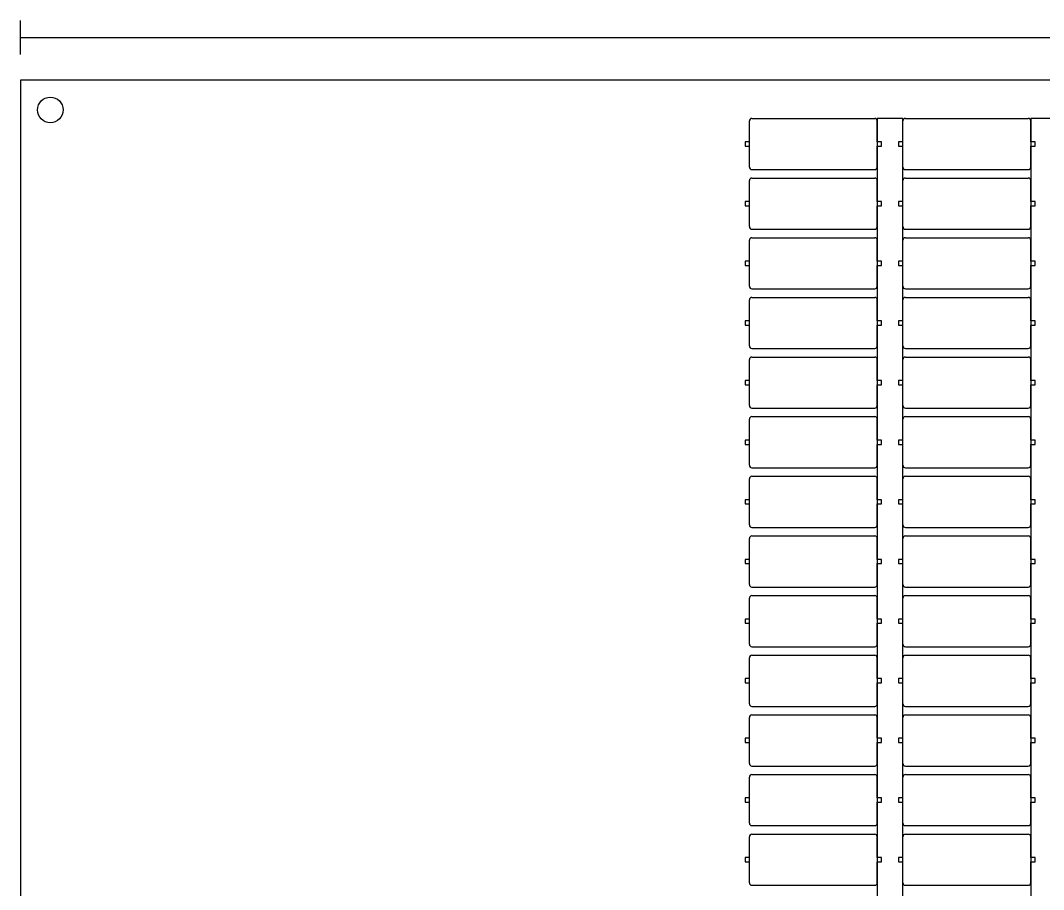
# Model space of a CAD drawing. Extents: x 0 to 438, y 0 to 206.
# Drawn here: x 0 to 120, y 102 to 204 of the extents above; entities that cross this region are included whole.
import ezdxf

# ---------------------------------------------------------------- set-up
doc = ezdxf.new("R2010")
doc.units = 0
for name, color, linetype in [('DIMENSION', 5, 'Continuous'), ('PLATE', 7, 'Continuous'), ('SAMPLE', 4, 'Continuous'), ('SEPARATOR', 1, 'Continuous'), ('TAB', 2, 'Continuous')]:
    doc.layers.add(name, color=color, linetype=linetype)

msp = doc.modelspace()

# ---------------------------------------------------------------- linework, layer by layer
at = {"layer": 'DIMENSION'}
for p, q in [((0, 200), (0, 204)), ((0, 202), (420, 202))]:
    msp.add_line(p, q, dxfattribs=at)
at = {"layer": 'PLATE'}
msp.add_lwpolyline([(0, 0), (420, 0), (420, 197), (0, 197)], close=True, dxfattribs=at)
msp.add_circle((3.5, 193.5), 1.5, dxfattribs=at)
at = {"layer": 'SAMPLE'}
for p, q in [((85.5228, 192.3148), (85.5, 192.2)), ((85.5, 189.75), (85.5, 192.2)), ((85.5879, 192.4121), (85.5228, 192.3148)), ((85.6852, 192.4772), (85.5879, 192.4121)), ((85.8, 192.5), (85.6852, 192.4772)), ((85.8, 192.5), (100.2, 192.5)), ((100.3148, 192.4772), (100.2, 192.5)), ((100.4121, 192.4121), (100.3148, 192.4772)), ((100.4772, 192.3148), (100.4121, 192.4121)), ((100.5, 192.2), (100.4772, 192.3148)), ((100.5, 189.75), (100.5, 192.2)), ((103.5228, 192.3148), (103.5, 192.2)), ((103.5, 189.75), (103.5, 192.2)), ((103.5879, 192.4121), (103.5228, 192.3148)), ((103.6852, 192.4772), (103.5879, 192.4121)), ((103.8, 192.5), (103.6852, 192.4772)), ((103.8, 192.5), (118.2, 192.5)), ((118.3148, 192.4772), (118.2, 192.5)), ((118.4121, 192.4121), (118.3148, 192.4772)), ((118.4772, 192.3148), (118.4121, 192.4121)), ((118.5, 192.2), (118.4772, 192.3148)), ((118.5, 189.75), (118.5, 192.2)), ((85.5, 186.8), (85.5, 189.25)), ((100.5, 186.8), (100.5, 189.25)), ((103.5, 186.8), (103.5, 189.25)), ((118.5, 186.8), (118.5, 189.25)), ((85.5, 186.8), (85.5228, 186.6852)), ((85.5228, 186.6852), (85.5879, 186.5879)), ((85.5879, 186.5879), (85.6852, 186.5228)), ((85.6852, 186.5228), (85.8, 186.5)), ((85.8, 186.5), (100.2, 186.5)), ((100.2, 186.5), (100.3148, 186.5228)), ((100.3148, 186.5228), (100.4121, 186.5879)), ((100.4121, 186.5879), (100.4772, 186.6852)), ((100.4772, 186.6852), (100.5, 186.8)), ((103.5, 186.8), (103.5228, 186.6852)), ((103.5228, 186.6852), (103.5879, 186.5879)), ((103.5879, 186.5879), (103.6852, 186.5228)), ((103.6852, 186.5228), (103.8, 186.5)), ((103.8, 186.5), (118.2, 186.5)), ((118.2, 186.5), (118.3148, 186.5228)), ((118.3148, 186.5228), (118.4121, 186.5879)), ((118.4121, 186.5879), (118.4772, 186.6852)), ((118.4772, 186.6852), (118.5, 186.8)), ((85.5228, 185.3148), (85.5, 185.2)), ((85.5, 182.75), (85.5, 185.2)), ((85.5879, 185.4121), (85.5228, 185.3148)), ((85.6852, 185.4772), (85.5879, 185.4121)), ((85.8, 185.5), (85.6852, 185.4772)), ((85.8, 185.5), (100.2, 185.5)), ((100.3148, 185.4772), (100.2, 185.5)), ((100.4121, 185.4121), (100.3148, 185.4772)), ((100.4772, 185.3148), (100.4121, 185.4121)), ((100.5, 185.2), (100.4772, 185.3148)), ((100.5, 182.75), (100.5, 185.2)), ((103.5228, 185.3148), (103.5, 185.2)), ((103.5, 182.75), (103.5, 185.2)), ((103.5879, 185.4121), (103.5228, 185.3148)), ((103.6852, 185.4772), (103.5879, 185.4121)), ((103.8, 185.5), (103.6852, 185.4772)), ((103.8, 185.5), (118.2, 185.5)), ((118.3148, 185.4772), (118.2, 185.5)), ((118.4121, 185.4121), (118.3148, 185.4772)), ((118.4772, 185.3148), (118.4121, 185.4121)), ((118.5, 185.2), (118.4772, 185.3148)), ((118.5, 182.75), (118.5, 185.2)), ((85.5, 179.8), (85.5, 182.25)), ((100.5, 179.8), (100.5, 182.25)), ((103.5, 179.8), (103.5, 182.25)), ((118.5, 179.8), (118.5, 182.25)), ((85.5, 179.8), (85.5228, 179.6852)), ((85.5228, 179.6852), (85.5879, 179.5879)), ((85.5879, 179.5879), (85.6852, 179.5228)), ((85.6852, 179.5228), (85.8, 179.5)), ((85.8, 179.5), (100.2, 179.5)), ((100.2, 179.5), (100.3148, 179.5228)), ((100.3148, 179.5228), (100.4121, 179.5879)), ((100.4121, 179.5879), (100.4772, 179.6852)), ((100.4772, 179.6852), (100.5, 179.8)), ((103.5, 179.8), (103.5228, 179.6852)), ((103.5228, 179.6852), (103.5879, 179.5879)), ((103.5879, 179.5879), (103.6852, 179.5228)), ((103.6852, 179.5228), (103.8, 179.5)), ((103.8, 179.5), (118.2, 179.5)), ((118.2, 179.5), (118.3148, 179.5228)), ((118.3148, 179.5228), (118.4121, 179.5879)), ((118.4121, 179.5879), (118.4772, 179.6852)), ((118.4772, 179.6852), (118.5, 179.8)), ((85.5228, 178.3148), (85.5, 178.2)), ((85.5, 175.75), (85.5, 178.2)), ((85.5879, 178.4121), (85.5228, 178.3148)), ((85.6852, 178.4772), (85.5879, 178.4121)), ((85.8, 178.5), (85.6852, 178.4772)), ((85.8, 178.5), (100.2, 178.5)), ((100.3148, 178.4772), (100.2, 178.5)), ((100.4121, 178.4121), (100.3148, 178.4772)), ((100.4772, 178.3148), (100.4121, 178.4121)), ((100.5, 178.2), (100.4772, 178.3148)), ((100.5, 175.75), (100.5, 178.2)), ((103.5228, 178.3148), (103.5, 178.2)), ((103.5, 175.75), (103.5, 178.2)), ((103.5879, 178.4121), (103.5228, 178.3148)), ((103.6852, 178.4772), (103.5879, 178.4121)), ((103.8, 178.5), (103.6852, 178.4772)), ((103.8, 178.5), (118.2, 178.5)), ((118.3148, 178.4772), (118.2, 178.5)), ((118.4121, 178.4121), (118.3148, 178.4772)), ((118.4772, 178.3148), (118.4121, 178.4121)), ((118.5, 178.2), (118.4772, 178.3148)), ((118.5, 175.75), (118.5, 178.2)), ((85.5, 172.8), (85.5, 175.25)), ((100.5, 172.8), (100.5, 175.25)), ((103.5, 172.8), (103.5, 175.25)), ((118.5, 172.8), (118.5, 175.25)), ((85.5, 172.8), (85.5228, 172.6852)), ((100.4772, 172.6852), (100.5, 172.8)), ((103.5, 172.8), (103.5228, 172.6852)), ((118.4772, 172.6852), (118.5, 172.8)), ((85.5228, 172.6852), (85.5879, 172.5879)), ((85.5879, 172.5879), (85.6852, 172.5228)), ((85.6852, 172.5228), (85.8, 172.5)), ((85.8, 172.5), (100.2, 172.5)), ((100.2, 172.5), (100.3148, 172.5228)), ((100.3148, 172.5228), (100.4121, 172.5879)), ((100.4121, 172.5879), (100.4772, 172.6852)), ((103.5228, 172.6852), (103.5879, 172.5879)), ((103.5879, 172.5879), (103.6852, 172.5228)), ((103.6852, 172.5228), (103.8, 172.5)), ((103.8, 172.5), (118.2, 172.5)), ((118.2, 172.5), (118.3148, 172.5228)), ((118.3148, 172.5228), (118.4121, 172.5879)), ((118.4121, 172.5879), (118.4772, 172.6852)), ((85.5228, 171.3148), (85.5, 171.2)), ((85.5, 168.75), (85.5, 171.2)), ((85.5879, 171.4121), (85.5228, 171.3148)), ((85.6852, 171.4772), (85.5879, 171.4121)), ((85.8, 171.5), (85.6852, 171.4772)), ((85.8, 171.5), (100.2, 171.5)), ((100.3148, 171.4772), (100.2, 171.5)), ((100.4121, 171.4121), (100.3148, 171.4772)), ((100.4772, 171.3148), (100.4121, 171.4121)), ((100.5, 171.2), (100.4772, 171.3148)), ((100.5, 168.75), (100.5, 171.2)), ((103.5228, 171.3148), (103.5, 171.2)), ((103.5, 168.75), (103.5, 171.2)), ((103.5879, 171.4121), (103.5228, 171.3148)), ((103.6852, 171.4772), (103.5879, 171.4121)), ((103.8, 171.5), (103.6852, 171.4772)), ((103.8, 171.5), (118.2, 171.5)), ((118.3148, 171.4772), (118.2, 171.5)), ((118.4121, 171.4121), (118.3148, 171.4772)), ((118.4772, 171.3148), (118.4121, 171.4121)), ((118.5, 171.2), (118.4772, 171.3148)), ((118.5, 168.75), (118.5, 171.2)), ((85.5, 165.8), (85.5, 168.25)), ((100.5, 165.8), (100.5, 168.25)), ((103.5, 165.8), (103.5, 168.25)), ((118.5, 165.8), (118.5, 168.25)), ((85.5, 165.8), (85.5228, 165.6852)), ((85.5228, 165.6852), (85.5879, 165.5879)), ((100.4121, 165.5879), (100.4772, 165.6852)), ((100.4772, 165.6852), (100.5, 165.8)), ((103.5, 165.8), (103.5228, 165.6852)), ((103.5228, 165.6852), (103.5879, 165.5879)), ((118.4121, 165.5879), (118.4772, 165.6852)), ((118.4772, 165.6852), (118.5, 165.8)), ((85.5879, 164.4121), (85.5228, 164.3148)), ((85.5879, 165.5879), (85.6852, 165.5228)), ((85.6852, 164.4772), (85.5879, 164.4121)), ((85.6852, 165.5228), (85.8, 165.5)), ((85.8, 164.5), (85.6852, 164.4772)), ((85.8, 165.5), (100.2, 165.5)), ((85.8, 164.5), (100.2, 164.5)), ((100.2, 165.5), (100.3148, 165.5228)), ((100.3148, 164.4772), (100.2, 164.5)), ((100.3148, 165.5228), (100.4121, 165.5879)), ((100.4121, 164.4121), (100.3148, 164.4772)), ((100.4772, 164.3148), (100.4121, 164.4121)), ((103.5879, 164.4121), (103.5228, 164.3148)), ((103.5879, 165.5879), (103.6852, 165.5228)), ((103.6852, 164.4772), (103.5879, 164.4121)), ((103.6852, 165.5228), (103.8, 165.5)), ((103.8, 164.5), (103.6852, 164.4772)), ((103.8, 165.5), (118.2, 165.5)), ((103.8, 164.5), (118.2, 164.5)), ((118.2, 165.5), (118.3148, 165.5228)), ((118.3148, 164.4772), (118.2, 164.5)), ((118.3148, 165.5228), (118.4121, 165.5879)), ((118.4121, 164.4121), (118.3148, 164.4772)), ((118.4772, 164.3148), (118.4121, 164.4121)), ((85.5228, 164.3148), (85.5, 164.2)), ((85.5, 161.75), (85.5, 164.2)), ((100.5, 164.2), (100.4772, 164.3148)), ((100.5, 161.75), (100.5, 164.2)), ((103.5228, 164.3148), (103.5, 164.2)), ((103.5, 161.75), (103.5, 164.2)), ((118.5, 164.2), (118.4772, 164.3148)), ((118.5, 161.75), (118.5, 164.2)), ((85.5, 158.8), (85.5, 161.25)), ((100.5, 158.8), (100.5, 161.25)), ((103.5, 158.8), (103.5, 161.25)), ((118.5, 158.8), (118.5, 161.25)), ((85.5, 158.8), (85.5228, 158.6852)), ((85.5228, 158.6852), (85.5879, 158.5879)), ((85.5879, 158.5879), (85.6852, 158.5228)), ((85.6852, 158.5228), (85.8, 158.5)), ((85.8, 158.5), (100.2, 158.5)), ((100.2, 158.5), (100.3148, 158.5228)), ((100.3148, 158.5228), (100.4121, 158.5879)), ((100.4121, 158.5879), (100.4772, 158.6852)), ((100.4772, 158.6852), (100.5, 158.8)), ((103.5, 158.8), (103.5228, 158.6852)), ((103.5228, 158.6852), (103.5879, 158.5879)), ((103.5879, 158.5879), (103.6852, 158.5228)), ((103.6852, 158.5228), (103.8, 158.5)), ((103.8, 158.5), (118.2, 158.5)), ((118.2, 158.5), (118.3148, 158.5228)), ((118.3148, 158.5228), (118.4121, 158.5879)), ((118.4121, 158.5879), (118.4772, 158.6852)), ((118.4772, 158.6852), (118.5, 158.8)), ((85.5228, 157.3148), (85.5, 157.2)), ((85.5, 154.75), (85.5, 157.2)), ((85.5879, 157.4121), (85.5228, 157.3148)), ((85.6852, 157.4772), (85.5879, 157.4121)), ((85.8, 157.5), (85.6852, 157.4772)), ((85.8, 157.5), (100.2, 157.5)), ((100.3148, 157.4772), (100.2, 157.5)), ((100.4121, 157.4121), (100.3148, 157.4772)), ((100.4772, 157.3148), (100.4121, 157.4121)), ((100.5, 157.2), (100.4772, 157.3148)), ((100.5, 154.75), (100.5, 157.2)), ((103.5228, 157.3148), (103.5, 157.2)), ((103.5, 154.75), (103.5, 157.2)), ((103.5879, 157.4121), (103.5228, 157.3148)), ((103.6852, 157.4772), (103.5879, 157.4121)), ((103.8, 157.5), (103.6852, 157.4772)), ((103.8, 157.5), (118.2, 157.5)), ((118.3148, 157.4772), (118.2, 157.5)), ((118.4121, 157.4121), (118.3148, 157.4772)), ((118.4772, 157.3148), (118.4121, 157.4121)), ((118.5, 157.2), (118.4772, 157.3148)), ((118.5, 154.75), (118.5, 157.2)), ((85.5, 151.8), (85.5, 154.25)), ((100.5, 151.8), (100.5, 154.25)), ((103.5, 151.8), (103.5, 154.25)), ((118.5, 151.8), (118.5, 154.25)), ((85.5, 151.8), (85.5228, 151.6852)), ((85.5228, 151.6852), (85.5879, 151.5879)), ((85.5879, 151.5879), (85.6852, 151.5228)), ((85.6852, 151.5228), (85.8, 151.5)), ((85.8, 151.5), (100.2, 151.5)), ((100.2, 151.5), (100.3148, 151.5228)), ((100.3148, 151.5228), (100.4121, 151.5879)), ((100.4121, 151.5879), (100.4772, 151.6852)), ((100.4772, 151.6852), (100.5, 151.8)), ((103.5, 151.8), (103.5228, 151.6852)), ((103.5228, 151.6852), (103.5879, 151.5879)), ((103.5879, 151.5879), (103.6852, 151.5228)), ((103.6852, 151.5228), (103.8, 151.5)), ((103.8, 151.5), (118.2, 151.5)), ((118.2, 151.5), (118.3148, 151.5228)), ((118.3148, 151.5228), (118.4121, 151.5879)), ((118.4121, 151.5879), (118.4772, 151.6852)), ((118.4772, 151.6852), (118.5, 151.8)), ((85.5228, 150.3148), (85.5, 150.2)), ((85.5, 147.75), (85.5, 150.2)), ((85.5879, 150.4121), (85.5228, 150.3148)), ((85.6852, 150.4772), (85.5879, 150.4121)), ((85.8, 150.5), (85.6852, 150.4772)), ((85.8, 150.5), (100.2, 150.5)), ((100.3148, 150.4772), (100.2, 150.5)), ((100.4121, 150.4121), (100.3148, 150.4772)), ((100.4772, 150.3148), (100.4121, 150.4121)), ((100.5, 150.2), (100.4772, 150.3148)), ((100.5, 147.75), (100.5, 150.2)), ((103.5228, 150.3148), (103.5, 150.2)), ((103.5, 147.75), (103.5, 150.2)), ((103.5879, 150.4121), (103.5228, 150.3148)), ((103.6852, 150.4772), (103.5879, 150.4121)), ((103.8, 150.5), (103.6852, 150.4772)), ((103.8, 150.5), (118.2, 150.5)), ((118.3148, 150.4772), (118.2, 150.5)), ((118.4121, 150.4121), (118.3148, 150.4772)), ((118.4772, 150.3148), (118.4121, 150.4121)), ((118.5, 150.2), (118.4772, 150.3148)), ((118.5, 147.75), (118.5, 150.2)), ((85.5, 144.8), (85.5, 147.25)), ((100.5, 144.8), (100.5, 147.25)), ((103.5, 144.8), (103.5, 147.25)), ((118.5, 144.8), (118.5, 147.25)), ((85.5, 144.8), (85.5228, 144.6852)), ((85.5228, 144.6852), (85.5879, 144.5879)), ((85.5879, 144.5879), (85.6852, 144.5228)), ((85.6852, 144.5228), (85.8, 144.5)), ((85.8, 144.5), (100.2, 144.5)), ((100.2, 144.5), (100.3148, 144.5228)), ((100.3148, 144.5228), (100.4121, 144.5879)), ((100.4121, 144.5879), (100.4772, 144.6852)), ((100.4772, 144.6852), (100.5, 144.8)), ((103.5, 144.8), (103.5228, 144.6852)), ((103.5228, 144.6852), (103.5879, 144.5879)), ((103.5879, 144.5879), (103.6852, 144.5228)), ((103.6852, 144.5228), (103.8, 144.5)), ((103.8, 144.5), (118.2, 144.5)), ((118.2, 144.5), (118.3148, 144.5228)), ((118.3148, 144.5228), (118.4121, 144.5879)), ((118.4121, 144.5879), (118.4772, 144.6852)), ((118.4772, 144.6852), (118.5, 144.8)), ((85.5228, 143.3148), (85.5, 143.2)), ((85.5, 140.75), (85.5, 143.2)), ((85.5879, 143.4121), (85.5228, 143.3148)), ((85.6852, 143.4772), (85.5879, 143.4121)), ((85.8, 143.5), (85.6852, 143.4772)), ((85.8, 143.5), (100.2, 143.5)), ((100.3148, 143.4772), (100.2, 143.5)), ((100.4121, 143.4121), (100.3148, 143.4772)), ((100.4772, 143.3148), (100.4121, 143.4121)), ((100.5, 143.2), (100.4772, 143.3148)), ((100.5, 140.75), (100.5, 143.2)), ((103.5228, 143.3148), (103.5, 143.2)), ((103.5, 140.75), (103.5, 143.2)), ((103.5879, 143.4121), (103.5228, 143.3148)), ((103.6852, 143.4772), (103.5879, 143.4121)), ((103.8, 143.5), (103.6852, 143.4772)), ((103.8, 143.5), (118.2, 143.5)), ((118.3148, 143.4772), (118.2, 143.5)), ((118.4121, 143.4121), (118.3148, 143.4772)), ((118.4772, 143.3148), (118.4121, 143.4121)), ((118.5, 143.2), (118.4772, 143.3148)), ((118.5, 140.75), (118.5, 143.2)), ((85.5, 137.8), (85.5, 140.25)), ((100.5, 137.8), (100.5, 140.25)), ((103.5, 137.8), (103.5, 140.25)), ((118.5, 137.8), (118.5, 140.25)), ((85.5, 137.8), (85.5228, 137.6852)), ((85.5228, 137.6852), (85.5879, 137.5879)), ((85.5879, 137.5879), (85.6852, 137.5228)), ((85.6852, 137.5228), (85.8, 137.5)), ((85.8, 137.5), (100.2, 137.5)), ((100.2, 137.5), (100.3148, 137.5228)), ((100.3148, 137.5228), (100.4121, 137.5879)), ((100.4121, 137.5879), (100.4772, 137.6852)), ((100.4772, 137.6852), (100.5, 137.8)), ((103.5, 137.8), (103.5228, 137.6852)), ((103.5228, 137.6852), (103.5879, 137.5879)), ((103.5879, 137.5879), (103.6852, 137.5228)), ((103.6852, 137.5228), (103.8, 137.5)), ((103.8, 137.5), (118.2, 137.5)), ((118.2, 137.5), (118.3148, 137.5228)), ((118.3148, 137.5228), (118.4121, 137.5879)), ((118.4121, 137.5879), (118.4772, 137.6852)), ((118.4772, 137.6852), (118.5, 137.8)), ((85.5228, 136.3148), (85.5, 136.2)), ((85.5, 133.75), (85.5, 136.2)), ((85.5879, 136.4121), (85.5228, 136.3148)), ((85.6852, 136.4772), (85.5879, 136.4121)), ((85.8, 136.5), (85.6852, 136.4772)), ((85.8, 136.5), (100.2, 136.5)), ((100.3148, 136.4772), (100.2, 136.5)), ((100.4121, 136.4121), (100.3148, 136.4772)), ((100.4772, 136.3148), (100.4121, 136.4121)), ((100.5, 136.2), (100.4772, 136.3148)), ((100.5, 133.75), (100.5, 136.2)), ((103.5228, 136.3148), (103.5, 136.2)), ((103.5, 133.75), (103.5, 136.2)), ((103.5879, 136.4121), (103.5228, 136.3148)), ((103.6852, 136.4772), (103.5879, 136.4121)), ((103.8, 136.5), (103.6852, 136.4772)), ((103.8, 136.5), (118.2, 136.5)), ((118.3148, 136.4772), (118.2, 136.5)), ((118.4121, 136.4121), (118.3148, 136.4772)), ((118.4772, 136.3148), (118.4121, 136.4121)), ((118.5, 136.2), (118.4772, 136.3148)), ((118.5, 133.75), (118.5, 136.2)), ((85.5, 130.8), (85.5, 133.25)), ((100.5, 130.8), (100.5, 133.25)), ((103.5, 130.8), (103.5, 133.25)), ((118.5, 130.8), (118.5, 133.25)), ((85.5, 130.8), (85.5228, 130.6852)), ((100.4772, 130.6852), (100.5, 130.8)), ((103.5, 130.8), (103.5228, 130.6852)), ((118.4772, 130.6852), (118.5, 130.8)), ((85.5228, 130.6852), (85.5879, 130.5879)), ((85.5879, 130.5879), (85.6852, 130.5228)), ((85.6852, 130.5228), (85.8, 130.5)), ((85.8, 130.5), (100.2, 130.5)), ((100.2, 130.5), (100.3148, 130.5228)), ((100.3148, 130.5228), (100.4121, 130.5879)), ((100.4121, 130.5879), (100.4772, 130.6852)), ((103.5228, 130.6852), (103.5879, 130.5879)), ((103.5879, 130.5879), (103.6852, 130.5228)), ((103.6852, 130.5228), (103.8, 130.5)), ((103.8, 130.5), (118.2, 130.5)), ((118.2, 130.5), (118.3148, 130.5228)), ((118.3148, 130.5228), (118.4121, 130.5879)), ((118.4121, 130.5879), (118.4772, 130.6852)), ((85.5228, 129.3148), (85.5, 129.2)), ((85.5, 126.75), (85.5, 129.2)), ((85.5879, 129.4121), (85.5228, 129.3148)), ((85.6852, 129.4772), (85.5879, 129.4121)), ((85.8, 129.5), (85.6852, 129.4772)), ((85.8, 129.5), (100.2, 129.5)), ((100.3148, 129.4772), (100.2, 129.5)), ((100.4121, 129.4121), (100.3148, 129.4772)), ((100.4772, 129.3148), (100.4121, 129.4121)), ((100.5, 129.2), (100.4772, 129.3148)), ((100.5, 126.75), (100.5, 129.2)), ((103.5228, 129.3148), (103.5, 129.2)), ((103.5, 126.75), (103.5, 129.2)), ((103.5879, 129.4121), (103.5228, 129.3148)), ((103.6852, 129.4772), (103.5879, 129.4121)), ((103.8, 129.5), (103.6852, 129.4772)), ((103.8, 129.5), (118.2, 129.5)), ((118.3148, 129.4772), (118.2, 129.5)), ((118.4121, 129.4121), (118.3148, 129.4772)), ((118.4772, 129.3148), (118.4121, 129.4121)), ((118.5, 129.2), (118.4772, 129.3148)), ((118.5, 126.75), (118.5, 129.2)), ((85.5, 123.8), (85.5, 126.25)), ((100.5, 123.8), (100.5, 126.25)), ((103.5, 123.8), (103.5, 126.25)), ((118.5, 123.8), (118.5, 126.25)), ((85.5, 123.8), (85.5228, 123.6852)), ((85.5228, 123.6852), (85.5879, 123.5879)), ((100.4121, 123.5879), (100.4772, 123.6852)), ((100.4772, 123.6852), (100.5, 123.8)), ((103.5, 123.8), (103.5228, 123.6852)), ((103.5228, 123.6852), (103.5879, 123.5879)), ((118.4121, 123.5879), (118.4772, 123.6852)), ((118.4772, 123.6852), (118.5, 123.8)), ((85.5879, 122.4121), (85.5228, 122.3148)), ((85.5879, 123.5879), (85.6852, 123.5228)), ((85.6852, 122.4772), (85.5879, 122.4121)), ((85.6852, 123.5228), (85.8, 123.5)), ((85.8, 122.5), (85.6852, 122.4772)), ((85.8, 123.5), (100.2, 123.5)), ((85.8, 122.5), (100.2, 122.5)), ((100.2, 123.5), (100.3148, 123.5228)), ((100.3148, 122.4772), (100.2, 122.5)), ((100.3148, 123.5228), (100.4121, 123.5879)), ((100.4121, 122.4121), (100.3148, 122.4772)), ((100.4772, 122.3148), (100.4121, 122.4121)), ((103.5879, 122.4121), (103.5228, 122.3148)), ((103.5879, 123.5879), (103.6852, 123.5228)), ((103.6852, 122.4772), (103.5879, 122.4121)), ((103.6852, 123.5228), (103.8, 123.5)), ((103.8, 122.5), (103.6852, 122.4772)), ((103.8, 123.5), (118.2, 123.5)), ((103.8, 122.5), (118.2, 122.5)), ((118.2, 123.5), (118.3148, 123.5228)), ((118.3148, 122.4772), (118.2, 122.5)), ((118.3148, 123.5228), (118.4121, 123.5879)), ((118.4121, 122.4121), (118.3148, 122.4772)), ((118.4772, 122.3148), (118.4121, 122.4121)), ((85.5228, 122.3148), (85.5, 122.2)), ((85.5, 119.75), (85.5, 122.2)), ((100.5, 122.2), (100.4772, 122.3148)), ((100.5, 119.75), (100.5, 122.2)), ((103.5228, 122.3148), (103.5, 122.2)), ((103.5, 119.75), (103.5, 122.2)), ((118.5, 122.2), (118.4772, 122.3148)), ((118.5, 119.75), (118.5, 122.2)), ((85.5, 116.8), (85.5, 119.25)), ((100.5, 116.8), (100.5, 119.25)), ((103.5, 116.8), (103.5, 119.25)), ((118.5, 116.8), (118.5, 119.25)), ((85.5, 116.8), (85.5228, 116.6852)), ((85.5228, 116.6852), (85.5879, 116.5879)), ((85.5879, 116.5879), (85.6852, 116.5228)), ((85.6852, 116.5228), (85.8, 116.5)), ((85.8, 116.5), (100.2, 116.5)), ((100.2, 116.5), (100.3148, 116.5228)), ((100.3148, 116.5228), (100.4121, 116.5879)), ((100.4121, 116.5879), (100.4772, 116.6852)), ((100.4772, 116.6852), (100.5, 116.8)), ((103.5, 116.8), (103.5228, 116.6852)), ((103.5228, 116.6852), (103.5879, 116.5879)), ((103.5879, 116.5879), (103.6852, 116.5228)), ((103.6852, 116.5228), (103.8, 116.5)), ((103.8, 116.5), (118.2, 116.5)), ((118.2, 116.5), (118.3148, 116.5228)), ((118.3148, 116.5228), (118.4121, 116.5879)), ((118.4121, 116.5879), (118.4772, 116.6852)), ((118.4772, 116.6852), (118.5, 116.8)), ((85.5228, 115.3148), (85.5, 115.2)), ((85.5, 112.75), (85.5, 115.2)), ((85.5879, 115.4121), (85.5228, 115.3148)), ((85.6852, 115.4772), (85.5879, 115.4121)), ((85.8, 115.5), (85.6852, 115.4772)), ((85.8, 115.5), (100.2, 115.5)), ((100.3148, 115.4772), (100.2, 115.5)), ((100.4121, 115.4121), (100.3148, 115.4772)), ((100.4772, 115.3148), (100.4121, 115.4121)), ((100.5, 115.2), (100.4772, 115.3148)), ((100.5, 112.75), (100.5, 115.2)), ((103.5228, 115.3148), (103.5, 115.2)), ((103.5, 112.75), (103.5, 115.2)), ((103.5879, 115.4121), (103.5228, 115.3148)), ((103.6852, 115.4772), (103.5879, 115.4121)), ((103.8, 115.5), (103.6852, 115.4772)), ((103.8, 115.5), (118.2, 115.5)), ((118.3148, 115.4772), (118.2, 115.5)), ((118.4121, 115.4121), (118.3148, 115.4772)), ((118.4772, 115.3148), (118.4121, 115.4121)), ((118.5, 115.2), (118.4772, 115.3148)), ((118.5, 112.75), (118.5, 115.2)), ((85.5, 109.8), (85.5, 112.25)), ((100.5, 109.8), (100.5, 112.25)), ((103.5, 109.8), (103.5, 112.25)), ((118.5, 109.8), (118.5, 112.25)), ((85.5, 109.8), (85.5228, 109.6852)), ((85.5228, 109.6852), (85.5879, 109.5879)), ((85.5879, 109.5879), (85.6852, 109.5228)), ((85.6852, 109.5228), (85.8, 109.5)), ((85.8, 109.5), (100.2, 109.5)), ((100.2, 109.5), (100.3148, 109.5228)), ((100.3148, 109.5228), (100.4121, 109.5879)), ((100.4121, 109.5879), (100.4772, 109.6852)), ((100.4772, 109.6852), (100.5, 109.8)), ((103.5, 109.8), (103.5228, 109.6852)), ((103.5228, 109.6852), (103.5879, 109.5879)), ((103.5879, 109.5879), (103.6852, 109.5228)), ((103.6852, 109.5228), (103.8, 109.5)), ((103.8, 109.5), (118.2, 109.5)), ((118.2, 109.5), (118.3148, 109.5228)), ((118.3148, 109.5228), (118.4121, 109.5879)), ((118.4121, 109.5879), (118.4772, 109.6852)), ((118.4772, 109.6852), (118.5, 109.8)), ((85.5228, 108.3148), (85.5, 108.2)), ((85.5, 105.75), (85.5, 108.2)), ((85.5879, 108.4121), (85.5228, 108.3148)), ((85.6852, 108.4772), (85.5879, 108.4121)), ((85.8, 108.5), (85.6852, 108.4772)), ((85.8, 108.5), (100.2, 108.5)), ((100.3148, 108.4772), (100.2, 108.5)), ((100.4121, 108.4121), (100.3148, 108.4772)), ((100.4772, 108.3148), (100.4121, 108.4121)), ((100.5, 108.2), (100.4772, 108.3148)), ((100.5, 105.75), (100.5, 108.2)), ((103.5228, 108.3148), (103.5, 108.2)), ((103.5, 105.75), (103.5, 108.2)), ((103.5879, 108.4121), (103.5228, 108.3148)), ((103.6852, 108.4772), (103.5879, 108.4121)), ((103.8, 108.5), (103.6852, 108.4772)), ((103.8, 108.5), (118.2, 108.5)), ((118.3148, 108.4772), (118.2, 108.5)), ((118.4121, 108.4121), (118.3148, 108.4772)), ((118.4772, 108.3148), (118.4121, 108.4121)), ((118.5, 108.2), (118.4772, 108.3148)), ((118.5, 105.75), (118.5, 108.2)), ((85.5, 102.8), (85.5, 105.25)), ((100.5, 102.8), (100.5, 105.25)), ((103.5, 102.8), (103.5, 105.25)), ((118.5, 102.8), (118.5, 105.25)), ((85.5, 102.8), (85.5228, 102.6852)), ((85.5228, 102.6852), (85.5879, 102.5879)), ((85.5879, 102.5879), (85.6852, 102.5228)), ((85.6852, 102.5228), (85.8, 102.5)), ((85.8, 102.5), (100.2, 102.5)), ((100.2, 102.5), (100.3148, 102.5228)), ((100.3148, 102.5228), (100.4121, 102.5879)), ((100.4121, 102.5879), (100.4772, 102.6852)), ((100.4772, 102.6852), (100.5, 102.8)), ((103.5, 102.8), (103.5228, 102.6852)), ((103.5228, 102.6852), (103.5879, 102.5879)), ((103.5879, 102.5879), (103.6852, 102.5228)), ((103.6852, 102.5228), (103.8, 102.5)), ((103.8, 102.5), (118.2, 102.5)), ((118.2, 102.5), (118.3148, 102.5228)), ((118.3148, 102.5228), (118.4121, 102.5879)), ((118.4121, 102.5879), (118.4772, 102.6852)), ((118.4772, 102.6852), (118.5, 102.8))]:
    msp.add_line(p, q, dxfattribs=at)
at = {"layer": 'SEPARATOR'}
for points in [[(100.5, 4.5), (103.5, 4.5), (103.5, 192.5), (100.5, 192.5)], [(118.5, 4.5), (121.5, 4.5), (121.5, 192.5), (118.5, 192.5)]]:
    msp.add_lwpolyline(points, close=True, dxfattribs=at)
at = {"layer": 'TAB'}
for points in [[(85, 189.25), (85.5, 189.25), (85.5, 189.75), (85, 189.75)], [(100.5, 189.25), (101, 189.25), (101, 189.75), (100.5, 189.75)], [(103, 189.25), (103.5, 189.25), (103.5, 189.75), (103, 189.75)], [(118.5, 189.25), (119, 189.25), (119, 189.75), (118.5, 189.75)], [(85, 182.25), (85.5, 182.25), (85.5, 182.75), (85, 182.75)], [(100.5, 182.25), (101, 182.25), (101, 182.75), (100.5, 182.75)], [(103, 182.25), (103.5, 182.25), (103.5, 182.75), (103, 182.75)], [(118.5, 182.25), (119, 182.25), (119, 182.75), (118.5, 182.75)], [(85, 175.25), (85.5, 175.25), (85.5, 175.75), (85, 175.75)], [(100.5, 175.25), (101, 175.25), (101, 175.75), (100.5, 175.75)], [(103, 175.25), (103.5, 175.25), (103.5, 175.75), (103, 175.75)], [(118.5, 175.25), (119, 175.25), (119, 175.75), (118.5, 175.75)], [(85, 168.25), (85.5, 168.25), (85.5, 168.75), (85, 168.75)], [(100.5, 168.25), (101, 168.25), (101, 168.75), (100.5, 168.75)], [(103, 168.25), (103.5, 168.25), (103.5, 168.75), (103, 168.75)], [(118.5, 168.25), (119, 168.25), (119, 168.75), (118.5, 168.75)], [(85, 161.25), (85.5, 161.25), (85.5, 161.75), (85, 161.75)], [(100.5, 161.25), (101, 161.25), (101, 161.75), (100.5, 161.75)], [(103, 161.25), (103.5, 161.25), (103.5, 161.75), (103, 161.75)], [(118.5, 161.25), (119, 161.25), (119, 161.75), (118.5, 161.75)], [(85, 154.25), (85.5, 154.25), (85.5, 154.75), (85, 154.75)], [(100.5, 154.25), (101, 154.25), (101, 154.75), (100.5, 154.75)], [(103, 154.25), (103.5, 154.25), (103.5, 154.75), (103, 154.75)], [(118.5, 154.25), (119, 154.25), (119, 154.75), (118.5, 154.75)], [(85, 147.25), (85.5, 147.25), (85.5, 147.75), (85, 147.75)], [(100.5, 147.25), (101, 147.25), (101, 147.75), (100.5, 147.75)], [(103, 147.25), (103.5, 147.25), (103.5, 147.75), (103, 147.75)], [(118.5, 147.25), (119, 147.25), (119, 147.75), (118.5, 147.75)], [(85, 140.25), (85.5, 140.25), (85.5, 140.75), (85, 140.75)], [(100.5, 140.25), (101, 140.25), (101, 140.75), (100.5, 140.75)], [(103, 140.25), (103.5, 140.25), (103.5, 140.75), (103, 140.75)], [(118.5, 140.25), (119, 140.25), (119, 140.75), (118.5, 140.75)], [(85, 133.25), (85.5, 133.25), (85.5, 133.75), (85, 133.75)], [(100.5, 133.25), (101, 133.25), (101, 133.75), (100.5, 133.75)], [(103, 133.25), (103.5, 133.25), (103.5, 133.75), (103, 133.75)], [(118.5, 133.25), (119, 133.25), (119, 133.75), (118.5, 133.75)], [(85, 126.25), (85.5, 126.25), (85.5, 126.75), (85, 126.75)], [(100.5, 126.25), (101, 126.25), (101, 126.75), (100.5, 126.75)], [(103, 126.25), (103.5, 126.25), (103.5, 126.75), (103, 126.75)], [(118.5, 126.25), (119, 126.25), (119, 126.75), (118.5, 126.75)], [(85, 119.25), (85.5, 119.25), (85.5, 119.75), (85, 119.75)], [(100.5, 119.25), (101, 119.25), (101, 119.75), (100.5, 119.75)], [(103, 119.25), (103.5, 119.25), (103.5, 119.75), (103, 119.75)], [(118.5, 119.25), (119, 119.25), (119, 119.75), (118.5, 119.75)], [(85, 112.25), (85.5, 112.25), (85.5, 112.75), (85, 112.75)], [(100.5, 112.25), (101, 112.25), (101, 112.75), (100.5, 112.75)], [(103, 112.25), (103.5, 112.25), (103.5, 112.75), (103, 112.75)], [(118.5, 112.25), (119, 112.25), (119, 112.75), (118.5, 112.75)], [(85, 105.25), (85.5, 105.25), (85.5, 105.75), (85, 105.75)], [(100.5, 105.25), (101, 105.25), (101, 105.75), (100.5, 105.75)], [(103, 105.25), (103.5, 105.25), (103.5, 105.75), (103, 105.75)], [(118.5, 105.25), (119, 105.25), (119, 105.75), (118.5, 105.75)]]:
    msp.add_lwpolyline(points, close=True, dxfattribs=at)

doc.saveas('drawing.dxf')
